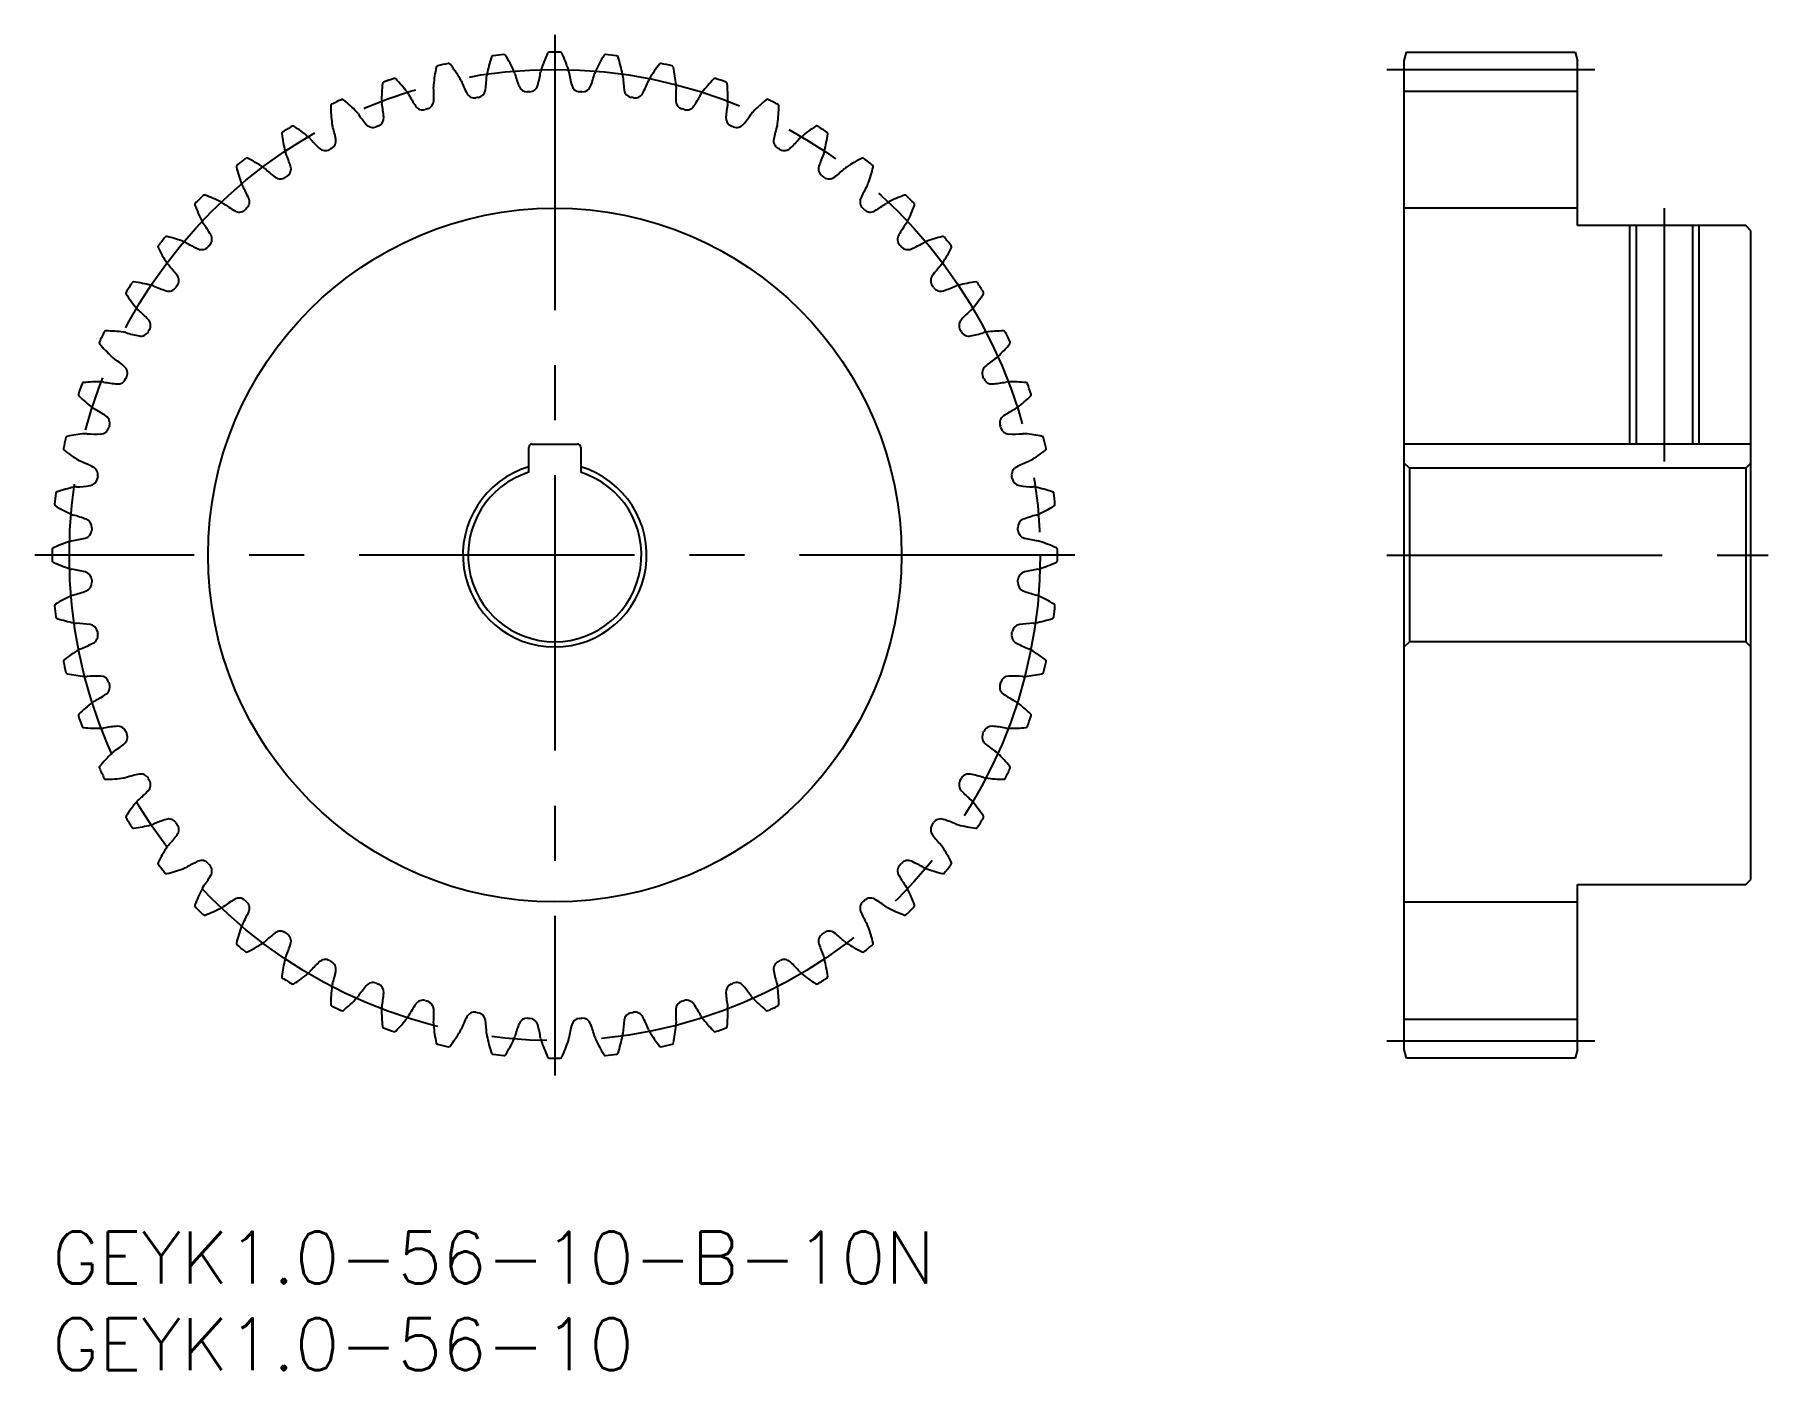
# Model space of a CAD drawing. Extents: x -1 to 99, y -8 to 69.
import ezdxf

# ---------------------------------------------------------------- set-up
doc = ezdxf.new("R2010")
doc.units = 0
doc.header["$LTSCALE"] = 0.5
doc.linetypes.add('CENTER', pattern=[50.8, 31.75, -6.35, 6.35, -6.35])
for name, color, linetype in [('MSM_CENTER', 1, 'CENTER'), ('MSM_CONTINUOUS', 7, 'CONTINUOUS'), ('MSM_NARROW', 5, 'CONTINUOUS'), ('MSM_PART_NUMBER', 7, 'CONTINUOUS')]:
    doc.layers.add(name, color=color, linetype=linetype)
doc.styles.get("Standard").update_dxf_attribs({"font": 'txt.shx', "height": 2, "bigfont": 'bigfont.shx'})

# ---------------------------------------------------------------- blocks, each defined once
blk = doc.blocks.new('*U3')
at = {"layer": 'MSM_PART_NUMBER'}
blk.add_text('GEYK1.0-56-10', height=3, dxfattribs=at).set_placement((0, -8))
blk = doc.blocks.new('*U4')
at = {"layer": 'MSM_PART_NUMBER'}
blk.add_text('GEYK1.0-56-10-B-10N', height=3, dxfattribs=at).set_placement((0, -3))

msp = doc.modelspace()

# ---------------------------------------------------------------- linework, layer by layer
at = {"layer": 'MSM_CENTER'}
for p, q in [((29, 69), (29, 9)), ((77, 67), (89, 67)), ((93, 59), (93, 44.4)), ((59, 39), (-1, 39)), ((77, 39), (99, 39)), ((77, 11), (89, 11))]:
    msp.add_line(p, q, dxfattribs=at)
msp.add_circle((29, 39), 28, dxfattribs=at)
at = {"layer": 'MSM_CONTINUOUS'}
for p, q in [((78.134, 68), (87.866, 68)), ((87.866, 68), (88, 67.5)), ((78, 67.5), (78.134, 68)), ((78, 10.5), (78, 67.5)), ((88, 58), (88, 67.5)), ((78, 65.75), (88, 65.75)), ((88, 59), (78, 59)), ((97.7, 58), (88, 58)), ((91.379, 58), (91.379, 45.4)), ((94.621, 58), (94.621, 45.4)), ((98, 57.7), (97.7, 58)), ((98, 20.3), (98, 57.7)), ((27.5, 43.77), (27.5, 45.2)), ((27.7, 45.4), (30.3, 45.4)), ((30.5, 45.2), (30.5, 43.77)), ((98, 45.4), (78, 45.4)), ((78.3, 44), (78, 44.3)), ((98, 44.3), (97.7, 44)), ((97.7, 44), (78.3, 44)), ((78.3, 44), (78.3, 34)), ((97.7, 44), (97.7, 34)), ((78.3, 34), (78, 33.7)), ((97.7, 34), (78.3, 34)), ((98, 33.7), (97.7, 34)), ((97.7, 20), (98, 20.3)), ((88, 10.5), (88, 20)), ((88, 20), (97.7, 20)), ((78, 19), (88, 19)), ((78, 12.25), (88, 12.25)), ((78.134, 10), (78, 10.5)), ((87.866, 10), (78.134, 10)), ((88, 10.5), (87.866, 10))]:
    msp.add_line(p, q, dxfattribs=at)
msp.add_circle((29, 39), 20, dxfattribs=at)
for centre, radius, start, end in [((31.296, 65.212), 9.333, 168.18515, 174.46429), ((22.258, 67.103), 0.1, 103.49025, 168.18512), ((29, 39), 29, 102.22431, 103.48998), ((22.881, 67.245), 0.1, 37.52914, 102.22431), ((15.558, 61.62), 9.333, 31.25, 37.52914), ((34.216, 64.79), 9.333, 161.75658, 168.03571), ((25.447, 67.681), 0.1, 97.06141, 161.75655), ((29, 39), 29, 95.79574, 97.06141), ((26.082, 67.752), 0.1, 31.10057, 95.79574), ((18.175, 62.983), 9.333, 24.82143, 31.10057), ((37.071, 64.044), 9.333, 155.32801, 161.60714), ((28.681, 67.898), 0.1, 90.63284, 155.32798), ((29, 39), 29, 89.36716, 90.63284), ((29.319, 67.898), 0.1, 24.67199, 89.36716), ((20.929, 64.044), 9.333, 18.39286, 24.67199), ((39.825, 62.983), 9.333, 148.89943, 155.17857), ((31.918, 67.752), 0.1, 84.20426, 148.89939), ((29, 39), 29, 82.93859, 84.20426), ((32.553, 67.681), 0.1, 18.24342, 82.93855), ((23.784, 64.79), 9.333, 11.96429, 18.24342), ((42.442, 61.62), 9.333, 142.47086, 148.75), ((35.119, 67.245), 0.1, 77.77569, 142.47082), ((29, 39), 29, 76.51002, 77.77569), ((35.742, 67.103), 0.1, 11.81485, 76.50998), ((26.704, 65.212), 9.333, 5.53571, 11.81485), ((28.347, 65.304), 9.333, 174.61372, 180.89286), ((19.154, 66.171), 0.1, 109.91882, 174.61369), ((29, 39), 29, 108.65288, 109.91855), ((19.757, 66.382), 0.1, 43.95771, 108.65288), ((13.11, 59.973), 9.333, 37.67857, 43.95771), ((22.83, 66.033), 0.828, 174.46429, 183.89674), ((22.83, 66.033), 0.828, 21.81755, 31.25), ((31.593, 69.551), 8.615, 201.87926, 207.10218), ((16.462, 66.98), 8.615, 352.18354, 357.40646), ((25.895, 66.554), 0.828, 168.03571, 177.46816), ((25.895, 66.554), 0.828, 15.38898, 24.82143), ((34.997, 69.068), 8.615, 195.45069, 200.6736), ((27.405, 66.203), 0.5, 200.6736, 273.35644), ((27.54, 66.211), 0.5, 273.07213, 345.75497), ((19.674, 68.208), 8.615, 345.75497, 350.97788), ((29, 66.728), 0.828, 161.60714, 171.03959), ((29, 66.728), 0.828, 8.96041, 18.39286), ((38.326, 68.208), 8.615, 189.02212, 194.24503), ((30.46, 66.211), 0.5, 194.24504, 266.92787), ((30.595, 66.203), 0.5, 266.64356, 339.32638), ((23.003, 69.068), 8.615, 339.3264, 344.54931), ((32.105, 66.554), 0.828, 155.17856, 164.61102), ((32.105, 66.554), 0.828, 2.53184, 11.96429), ((41.538, 66.98), 8.615, 182.59354, 187.81646), ((26.407, 69.551), 8.615, 332.89782, 338.12074), ((35.17, 66.033), 0.828, 148.74999, 158.18245), ((35.17, 66.033), 0.828, 356.10326, 5.53571), ((44.89, 59.973), 9.333, 136.04229, 142.32143), ((38.243, 66.382), 0.1, 71.34712, 136.04225), ((29, 39), 29, 70.08145, 71.34712), ((38.846, 66.171), 0.1, 5.38628, 70.08141), ((29.653, 65.304), 9.333, 359.10714, 5.38628), ((29, 39), 29, 115.08145, 116.34712), ((16.749, 65.175), 0.1, 50.38628, 115.08145), ((10.862, 58.062), 9.333, 44.10714, 50.38628), ((19.842, 65.172), 0.828, 180.89286, 190.32531), ((10.55, 63.488), 8.615, 5.04068, 10.2636), ((19.842, 65.172), 0.828, 28.24612, 37.67857), ((28.156, 69.649), 8.615, 208.30783, 213.53075), ((21.521, 65.204), 0.5, 285.92927, 358.61211), ((13.408, 65.4), 8.615, 358.61211, 3.83503), ((24.369, 65.854), 0.5, 207.10218, 279.78501), ((29, 39), 26.75, 99.5007, 99.78501), ((24.502, 65.876), 0.5, 279.5007, 352.18354), ((29, 39), 26.75, 93.07213, 93.35644), ((29, 39), 26.75, 86.64356, 86.92787), ((33.498, 65.876), 0.5, 187.81646, 260.4993), ((29, 39), 26.75, 80.21499, 80.4993), ((33.631, 65.854), 0.5, 260.21499, 332.89781), ((44.592, 65.4), 8.615, 176.16497, 181.38789), ((36.479, 65.204), 0.5, 181.38789, 254.07073), ((29.844, 69.649), 8.615, 326.46925, 331.69217), ((38.158, 65.172), 0.828, 142.32142, 151.75388), ((47.45, 63.488), 8.615, 169.7364, 174.95932), ((38.158, 65.172), 0.828, 349.67469, 359.10714), ((47.138, 58.062), 9.333, 129.61372, 135.89286), ((41.251, 65.175), 0.1, 64.91855, 129.61368), ((29, 39), 29, 63.65288, 64.91855), ((16.174, 64.898), 0.1, 116.34739, 181.04226), ((25.406, 65.066), 9.333, 181.04229, 187.32143), ((16.969, 63.982), 0.828, 34.67469, 44.10714), ((24.73, 69.362), 8.615, 214.7364, 219.95932), ((18.634, 64.202), 0.5, 292.35784, 5.04068), ((21.391, 65.166), 0.5, 213.53075, 286.21359), ((29, 39), 26.75, 105.92927, 106.21359), ((29, 39), 26.75, 73.78641, 74.07073), ((36.609, 65.166), 0.5, 253.78641, 326.46925), ((39.366, 64.202), 0.5, 174.95932, 247.64216), ((33.27, 69.362), 8.615, 320.04068, 325.2636), ((41.031, 63.982), 0.828, 135.89285, 145.32531), ((32.594, 65.066), 9.333, 352.67857, 358.95771), ((41.826, 64.898), 0.1, 358.95771, 63.65284), ((13.355, 63.299), 0.1, 122.77569, 187.47083), ((22.51, 64.5), 9.333, 187.47086, 193.75), ((29, 39), 29, 121.51002, 122.77569), ((13.895, 63.639), 0.1, 56.81485, 121.51002), ((8.842, 55.911), 9.333, 50.53571, 56.81485), ((14.248, 62.478), 0.828, 41.10326, 50.53571), ((21.357, 68.693), 8.615, 221.16497, 226.38789), ((16.969, 63.982), 0.828, 187.32143, 196.75388), ((7.925, 61.269), 8.615, 11.46925, 16.69217), ((18.509, 64.15), 0.5, 219.95932, 292.64216), ((29, 39), 26.75, 112.35784, 112.64216), ((29, 39), 26.75, 67.35784, 67.64216), ((39.491, 64.15), 0.5, 247.35784, 320.04068), ((50.075, 61.269), 8.615, 163.30783, 168.53075), ((41.031, 63.982), 0.828, 343.24612, 352.67857), ((36.643, 68.693), 8.615, 313.61211, 318.83503), ((43.752, 62.478), 0.828, 129.46427, 138.89674), ((49.158, 55.911), 9.333, 123.18515, 129.46428), ((44.105, 63.639), 0.1, 58.48998, 123.18511), ((29, 39), 29, 57.22431, 58.48998), ((35.49, 64.5), 9.333, 346.25, 352.52914), ((44.645, 63.299), 0.1, 352.52914, 57.22427), ((14.248, 62.478), 0.828, 193.75, 203.18245), ((5.564, 58.769), 8.615, 17.89782, 23.12074), ((15.76, 62.817), 0.5, 226.38789, 299.07073), ((29, 39), 26.75, 118.78641, 119.07073), ((15.878, 62.882), 0.5, 298.78641, 11.46923), ((42.122, 62.882), 0.5, 168.53075, 241.21359), ((29, 39), 26.75, 60.92927, 61.21359), ((42.24, 62.817), 0.5, 240.92927, 313.61211), ((52.436, 58.769), 8.615, 156.87926, 162.10218), ((43.752, 62.478), 0.828, 336.81755, 346.25), ((10.733, 61.395), 0.1, 129.20426, 193.8994), ((19.696, 63.613), 9.333, 193.89943, 200.17857), ((29, 39), 29, 127.93859, 129.20426), ((11.232, 61.793), 0.1, 63.24342, 127.93859), ((7.075, 53.548), 9.333, 56.96429, 63.24342), ((11.712, 60.679), 0.828, 47.53184, 56.96429), ((18.081, 67.65), 8.615, 227.59354, 232.81646), ((13.286, 61.263), 0.5, 305.21499, 17.89782), ((44.714, 61.263), 0.5, 162.10218, 234.78501), ((39.919, 67.65), 8.615, 307.18354, 312.40646), ((46.288, 60.679), 0.828, 123.03571, 132.46816), ((50.925, 53.548), 9.333, 116.75658, 123.03571), ((46.768, 61.793), 0.1, 52.06141, 116.75654), ((29, 39), 29, 50.79574, 52.06141), ((38.304, 63.613), 9.333, 339.82143, 346.10057), ((47.267, 61.395), 0.1, 346.10057, 50.7957), ((11.712, 60.679), 0.828, 200.17857, 209.61102), ((3.498, 56.021), 8.615, 24.3264, 29.54931), ((13.176, 61.185), 0.5, 232.81646, 305.4993), ((29, 39), 26.75, 125.21499, 125.4993), ((29, 39), 26.75, 54.5007, 54.78501), ((44.824, 61.185), 0.5, 234.5007, 307.18352), ((54.502, 56.021), 8.615, 150.45069, 155.6736), ((46.288, 60.679), 0.828, 330.38898, 339.82143), ((8.34, 59.208), 0.1, 135.63284, 200.32798), ((16.998, 62.416), 9.333, 200.32801, 206.60714), ((29, 39), 29, 134.36716, 135.63284), ((8.792, 59.66), 0.1, 69.67199, 134.36718), ((5.584, 51.002), 9.333, 63.39286, 69.67199), ((9.393, 58.607), 0.828, 53.96041, 63.39286), ((14.942, 66.248), 8.615, 234.02212, 239.24503), ((10.893, 59.364), 0.5, 311.64356, 24.3264), ((47.107, 59.364), 0.5, 155.6736, 228.35644), ((43.058, 66.248), 8.615, 300.75497, 305.97788), ((48.607, 58.607), 0.828, 116.60714, 126.03959), ((52.416, 51.002), 9.333, 110.32801, 116.60714), ((49.208, 59.66), 0.1, 45.63284, 110.32797), ((29, 39), 29, 44.36716, 45.63284), ((41.002, 62.416), 9.333, 333.39286, 339.67199), ((49.66, 59.208), 0.1, 339.67199, 44.36712), ((9.393, 58.607), 0.828, 206.60714, 216.03959), ((1.752, 53.058), 8.615, 30.75497, 35.97788), ((10.792, 59.274), 0.5, 239.24503, 311.92787), ((29, 39), 26.75, 131.64356, 131.92787), ((29, 39), 26.75, 48.07213, 48.35644), ((47.208, 59.274), 0.5, 228.07213, 300.75497), ((56.248, 53.058), 8.615, 144.02212, 149.24503), ((48.607, 58.607), 0.828, 323.96041, 333.39286), ((29, 39), 29, 140.79574, 142.06141), ((6.605, 57.267), 0.1, 76.10057, 140.79575), ((4.387, 48.304), 9.333, 69.82143, 76.10057), ((7.321, 56.288), 0.828, 60.38898, 69.82143), ((11.979, 64.502), 8.615, 240.45069, 245.6736), ((8.726, 57.208), 0.5, 318.07213, 30.75497), ((49.274, 57.208), 0.5, 149.24503, 221.92787), ((46.021, 64.502), 8.615, 294.3264, 299.54931), ((50.679, 56.288), 0.828, 110.17856, 119.61102), ((53.613, 48.304), 9.333, 103.89943, 110.17857), ((51.395, 57.267), 0.1, 39.20426, 103.89939), ((29, 39), 29, 37.93859, 39.20426), ((6.207, 56.768), 0.1, 142.06141, 206.75655), ((14.452, 60.925), 9.333, 206.75658, 213.03571), ((8.636, 57.107), 0.5, 245.6736, 318.35644), ((29, 39), 26.75, 138.07213, 138.35644), ((29, 39), 26.75, 41.64356, 41.92787), ((49.364, 57.107), 0.5, 221.64356, 294.32638), ((43.548, 60.925), 9.333, 326.96429, 333.24342), ((51.793, 56.768), 0.1, 333.24342, 37.93855), ((7.321, 56.288), 0.828, 213.03571, 222.46816), ((0.35, 49.919), 8.615, 37.18354, 42.40646), ((6.815, 54.824), 0.5, 324.5007, 37.18354), ((51.185, 54.824), 0.5, 142.81646, 215.4993), ((57.65, 49.919), 8.615, 137.59354, 142.81646), ((50.679, 56.288), 0.828, 317.53184, 326.96429), ((4.361, 54.105), 0.1, 148.48998, 213.18512), ((29, 39), 29, 147.22431, 148.48998), ((12.089, 59.158), 9.333, 213.18515, 219.46429), ((4.701, 54.645), 0.1, 82.52914, 147.22432), ((3.5, 45.49), 9.333, 76.25, 82.52914), ((5.522, 53.752), 0.828, 66.81755, 76.25), ((9.231, 62.436), 8.615, 246.87926, 252.10218), ((6.737, 54.714), 0.5, 252.10218, 324.78501), ((29, 39), 26.75, 144.5007, 144.78501), ((29, 39), 26.75, 35.21499, 35.4993), ((51.263, 54.714), 0.5, 215.21499, 287.89782), ((48.769, 62.436), 8.615, 287.89782, 293.12074), ((52.478, 53.752), 0.828, 103.75, 113.18245), ((54.5, 45.49), 9.333, 97.47086, 103.75), ((45.911, 59.158), 9.333, 320.53571, 326.81485), ((53.299, 54.645), 0.1, 32.77569, 97.47082), ((29, 39), 29, 31.51002, 32.77569), ((53.639, 54.105), 0.1, 326.81485, 31.50998), ((5.522, 53.752), 0.828, 219.46429, 228.89674), ((-0.693, 46.643), 8.615, 43.61211, 48.83503), ((58.693, 46.643), 8.615, 131.16497, 136.38789), ((52.478, 53.752), 0.828, 311.10326, 320.53571), ((5.183, 52.24), 0.5, 330.92927, 43.61211), ((52.817, 52.24), 0.5, 136.38789, 209.07073), ((2.825, 51.251), 0.1, 154.91855, 219.61369), ((29, 39), 29, 153.65288, 154.91855), ((9.938, 57.138), 9.333, 219.61372, 225.89286), ((3.102, 51.826), 0.1, 88.95771, 153.65287), ((2.934, 42.594), 9.333, 82.67857, 88.95771), ((4.018, 51.031), 0.828, 73.24612, 82.67857), ((6.731, 60.075), 8.615, 253.30783, 258.53075), ((5.118, 52.122), 0.5, 258.53075, 331.21359), ((29, 39), 26.75, 150.92927, 151.21359), ((29, 39), 26.75, 28.78641, 29.07073), ((52.882, 52.122), 0.5, 208.78641, 281.46925), ((51.269, 60.075), 8.615, 281.46925, 286.69217), ((53.982, 51.031), 0.828, 97.32143, 106.75388), ((55.066, 42.594), 9.333, 91.04229, 97.32143), ((48.062, 57.138), 9.333, 314.10714, 320.38628), ((54.898, 51.826), 0.1, 26.34712, 91.04225), ((29, 39), 29, 25.08145, 26.34712), ((55.175, 51.251), 0.1, 320.38628, 25.08141), ((4.018, 51.031), 0.828, 225.89286, 235.32531), ((-1.362, 43.27), 8.615, 50.04068, 55.2636), ((59.362, 43.27), 8.615, 124.7364, 129.95932), ((53.982, 51.031), 0.828, 304.67469, 314.10714), ((3.798, 49.366), 0.5, 264.95932, 337.64216), ((3.85, 49.491), 0.5, 337.35784, 50.04068), ((29, 39), 26.75, 157.35784, 157.64216), ((54.15, 49.491), 0.5, 129.95932, 202.64216), ((29, 39), 26.75, 22.35784, 22.64216), ((54.202, 49.366), 0.5, 202.35784, 275.04068), ((1.618, 48.243), 0.1, 161.34712, 226.04226), ((29, 39), 29, 160.08145, 161.34712), ((8.027, 54.89), 9.333, 226.04229, 232.32143), ((1.829, 48.846), 0.1, 95.38628, 160.08146), ((2.696, 39.653), 9.333, 89.10714, 95.38628), ((2.828, 48.158), 0.828, 79.67469, 89.10714), ((4.512, 57.45), 8.615, 259.7364, 264.95932), ((53.488, 57.45), 8.615, 275.04068, 280.2636), ((55.172, 48.158), 0.828, 90.89286, 100.32531), ((55.304, 39.653), 9.333, 84.61372, 90.89286), ((49.973, 54.89), 9.333, 307.67857, 313.95771), ((56.171, 48.846), 0.1, 19.91855, 84.61368), ((29, 39), 29, 18.65288, 19.91855), ((56.382, 48.243), 0.1, 313.95771, 18.65284), ((2.828, 48.158), 0.828, 232.32143, 241.75388), ((-1.649, 39.844), 8.615, 56.46925, 61.69217), ((2.834, 46.609), 0.5, 343.78641, 56.46925), ((55.166, 46.609), 0.5, 123.53075, 196.21359), ((59.649, 39.844), 8.615, 118.30783, 123.53075), ((55.172, 48.158), 0.828, 298.24612, 307.67857), ((2.796, 46.479), 0.5, 271.38789, 344.07073), ((29, 39), 26.75, 163.78641, 164.07073), ((29, 39), 26.75, 15.92927, 16.21359), ((55.204, 46.479), 0.5, 195.92927, 268.61209), ((0.755, 45.119), 0.1, 167.77597, 232.47083), ((29, 39), 29, 166.51002, 167.77569), ((6.38, 52.442), 9.333, 232.47086, 238.75), ((0.897, 45.742), 0.1, 101.81485, 166.51004), ((2.788, 36.704), 9.333, 95.53571, 101.81485), ((1.967, 45.17), 0.828, 86.10326, 95.53571), ((2.6, 54.592), 8.615, 266.16497, 271.38789), ((27.7, 45.2), 0.2, 90, 180), ((30.3, 45.2), 0.2, 0, 90), ((55.4, 54.592), 8.615, 268.61211, 273.83503), ((56.033, 45.17), 0.828, 84.46429, 93.89674), ((55.212, 36.704), 9.333, 78.18515, 84.46429), ((51.62, 52.442), 9.333, 301.25, 307.52914), ((57.103, 45.742), 0.1, 13.48998, 78.18511), ((29, 39), 29, 12.22431, 13.48998), ((57.245, 45.119), 0.1, 307.52914, 12.22427), ((1.967, 45.17), 0.828, 238.75, 248.18245), ((-1.551, 36.407), 8.615, 62.89782, 68.12074), ((2.146, 43.631), 0.5, 350.21499, 62.89782), ((29, 39), 5.3, 106.44046, 73.55954), ((55.854, 43.631), 0.5, 117.10218, 189.78501), ((59.551, 36.407), 8.615, 111.87926, 117.10218), ((56.033, 45.17), 0.828, 291.81755, 301.25), ((1.02, 51.538), 8.615, 272.59354, 277.81646), ((2.124, 43.498), 0.5, 277.81646, 350.4993), ((29, 39), 26.75, 170.21499, 170.4993), ((29, 39), 5, 107.4576, 72.5424), ((29, 39), 26.75, 9.5007, 9.78501), ((55.876, 43.498), 0.5, 189.5007, 262.18352), ((56.98, 51.538), 8.615, 262.18354, 267.40646), ((29, 39), 29, 172.93859, 174.20426), ((0.319, 42.553), 0.1, 108.24342, 172.93861), ((3.21, 33.784), 9.333, 101.96429, 108.24342), ((1.446, 42.105), 0.828, 92.53184, 101.96429), ((56.554, 42.105), 0.828, 78.03571, 87.46816), ((54.79, 33.784), 9.333, 71.75658, 78.03571), ((57.681, 42.553), 0.1, 7.06141, 71.75654), ((29, 39), 29, 5.79574, 7.06141), ((0.248, 41.918), 0.1, 174.20454, 238.8994), ((5.017, 49.825), 9.333, 238.89943, 245.17857), ((1.446, 42.105), 0.828, 245.17857, 254.61102), ((-1.068, 33.003), 8.615, 69.3264, 74.54931), ((1.797, 40.595), 0.5, 356.64356, 69.3264), ((56.203, 40.595), 0.5, 110.6736, 183.35644), ((59.068, 33.003), 8.615, 105.45069, 110.6736), ((56.554, 42.105), 0.828, 285.38898, 294.82143), ((52.983, 49.825), 9.333, 294.82143, 301.10057), ((57.752, 41.918), 0.1, 301.10057, 5.7957), ((1.789, 40.46), 0.5, 284.24503, 356.92787), ((29, 39), 26.75, 176.64356, 176.92787), ((29, 39), 26.75, 3.07213, 3.35644), ((56.211, 40.46), 0.5, 183.07213, 255.75497), ((29, 39), 29, 179.36716, 180.63283), ((0.102, 39.319), 0.1, 114.67199, 179.36719), ((3.956, 30.929), 9.333, 108.39286, 114.67199), ((1.272, 39), 0.828, 98.96041, 108.39286), ((-0.208, 48.326), 8.615, 279.02212, 284.24503), ((58.208, 48.326), 8.615, 255.75497, 260.97788), ((56.728, 39), 0.828, 71.60713, 81.03959), ((54.044, 30.929), 9.333, 65.32801, 71.60714), ((57.898, 39.319), 0.1, 0.63284, 65.32797), ((29, 39), 29, 359.36716, 0.63284), ((0.102, 38.681), 0.1, 180.63256, 245.32797), ((3.956, 47.071), 9.333, 245.32801, 251.60714), ((1.272, 39), 0.828, 251.60714, 261.03959), ((-0.208, 29.674), 8.615, 75.75497, 80.97788), ((1.789, 37.54), 0.5, 3.07213, 75.75497), ((56.211, 37.54), 0.5, 104.24503, 176.92787), ((58.208, 29.674), 8.615, 99.02212, 104.24503), ((56.728, 39), 0.828, 278.96041, 288.39286), ((54.044, 47.071), 9.333, 288.39286, 294.67199), ((57.898, 38.681), 0.1, 294.67199, 359.36712), ((1.797, 37.405), 0.5, 290.6736, 3.35644), ((29, 39), 26.75, 183.07213, 183.35644), ((56.203, 37.405), 0.5, 176.64356, 249.32638), ((29, 39), 26.75, 356.64356, 356.92787), ((0.248, 36.082), 0.1, 121.10057, 185.79576), ((29, 39), 29, 185.79574, 187.06141), ((5.017, 28.175), 9.333, 114.82143, 121.10057), ((1.446, 35.895), 0.828, 105.38898, 114.82143), ((-1.068, 44.997), 8.615, 285.45069, 290.6736), ((59.068, 44.997), 8.615, 249.3264, 254.54931), ((56.554, 35.895), 0.828, 65.17856, 74.61102), ((52.983, 28.175), 9.333, 58.89943, 65.17857), ((29, 39), 29, 352.93859, 354.20426), ((57.752, 36.082), 0.1, 354.20426, 58.89939), ((0.319, 35.447), 0.1, 187.06141, 251.75654), ((3.21, 44.216), 9.333, 251.75658, 258.03571), ((1.446, 35.895), 0.828, 258.03571, 267.46816), ((1.02, 26.462), 8.615, 82.18354, 87.40646), ((56.98, 26.462), 8.615, 92.59354, 97.81646), ((56.554, 35.895), 0.828, 272.53184, 281.96429), ((54.79, 44.216), 9.333, 281.96429, 288.24342), ((57.681, 35.447), 0.1, 288.24342, 352.93856), ((2.124, 34.502), 0.5, 9.5007, 82.18354), ((2.146, 34.369), 0.5, 297.10218, 9.78501), ((29, 39), 26.75, 189.5007, 189.78501), ((55.854, 34.369), 0.5, 170.21499, 242.89782), ((29, 39), 26.75, 350.21499, 350.4993), ((55.876, 34.502), 0.5, 97.81646, 170.4993), ((6.38, 25.558), 9.333, 121.25, 127.52914), ((1.967, 32.83), 0.828, 111.81755, 121.25), ((-1.551, 41.593), 8.615, 291.87926, 297.10218), ((59.551, 41.593), 8.615, 242.89782, 248.12074), ((56.033, 32.83), 0.828, 58.75, 68.18245), ((51.62, 25.558), 9.333, 52.47086, 58.75), ((0.755, 32.881), 0.1, 127.52914, 192.22433), ((29, 39), 29, 192.22431, 193.48998), ((0.897, 32.258), 0.1, 193.48998, 258.18511), ((2.788, 41.296), 9.333, 258.18515, 264.46429), ((1.967, 32.83), 0.828, 264.46429, 273.89674), ((2.6, 23.408), 8.615, 88.61211, 93.83503), ((2.796, 31.521), 0.5, 15.92927, 88.61211), ((55.204, 31.521), 0.5, 91.38789, 164.07073), ((55.4, 23.408), 8.615, 86.16497, 91.38789), ((56.033, 32.83), 0.828, 266.10326, 275.53571), ((55.212, 41.296), 9.333, 275.53571, 281.81485), ((57.103, 32.258), 0.1, 281.81485, 346.50999), ((29, 39), 29, 346.51002, 347.77569), ((57.245, 32.881), 0.1, 347.77569, 52.47082), ((2.834, 31.391), 0.5, 303.53075, 16.21359), ((29, 39), 26.75, 195.92927, 196.21359), ((55.166, 31.391), 0.5, 163.78641, 236.46925), ((29, 39), 26.75, 343.78641, 344.07073), ((8.027, 23.11), 9.333, 127.67857, 133.95771), ((2.828, 29.842), 0.828, 118.24612, 127.67857), ((-1.649, 38.156), 8.615, 298.30783, 303.53075), ((59.649, 38.156), 8.615, 236.46925, 241.69217), ((55.172, 29.842), 0.828, 52.32143, 61.75388), ((49.973, 23.11), 9.333, 46.04229, 52.32143), ((1.618, 29.757), 0.1, 133.95771, 198.6529), ((29, 39), 29, 198.65288, 199.91855), ((1.829, 29.154), 0.1, 199.91855, 264.61369), ((2.696, 38.347), 9.333, 264.61372, 270.89286), ((2.828, 29.842), 0.828, 270.89286, 280.32531), ((4.512, 20.55), 8.615, 95.04068, 100.2636), ((3.798, 28.634), 0.5, 22.35784, 95.04068), ((54.202, 28.634), 0.5, 84.95932, 157.64216), ((53.488, 20.55), 8.615, 79.7364, 84.95932), ((55.172, 29.842), 0.828, 259.67469, 269.10714), ((55.304, 38.347), 9.333, 269.10714, 275.38628), ((56.171, 29.154), 0.1, 275.38628, 340.08141), ((29, 39), 29, 340.08145, 341.34712), ((56.382, 29.757), 0.1, 341.34712, 46.04225), ((-1.362, 34.73), 8.615, 304.7364, 309.95932), ((3.85, 28.509), 0.5, 309.95932, 22.64216), ((29, 39), 26.75, 202.35784, 202.64216), ((54.15, 28.509), 0.5, 157.35784, 230.04066), ((29, 39), 26.75, 337.35784, 337.64216), ((59.362, 34.73), 8.615, 230.04068, 235.2636), ((9.938, 20.862), 9.333, 134.10714, 140.38628), ((4.018, 26.969), 0.828, 124.67469, 134.10714), ((53.982, 26.969), 0.828, 45.89286, 55.32531), ((48.062, 20.862), 9.333, 39.61372, 45.89286), ((2.825, 26.749), 0.1, 140.38628, 205.08143), ((29, 39), 29, 205.08145, 206.34712), ((3.102, 26.174), 0.1, 206.34712, 271.04226), ((2.934, 35.406), 9.333, 271.04229, 277.32143), ((4.018, 26.969), 0.828, 277.32143, 286.75388), ((6.731, 17.925), 8.615, 101.46925, 106.69217), ((5.118, 25.878), 0.5, 28.78641, 101.46925), ((5.183, 25.76), 0.5, 316.38789, 29.07073), ((29, 39), 26.75, 208.78641, 209.07073), ((52.817, 25.76), 0.5, 150.92927, 223.61211), ((29, 39), 26.75, 330.92927, 331.21359), ((52.882, 25.878), 0.5, 78.53075, 151.21359), ((51.269, 17.925), 8.615, 73.30783, 78.53075), ((53.982, 26.969), 0.828, 253.24612, 262.67857), ((55.066, 35.406), 9.333, 262.67857, 268.95771), ((54.898, 26.174), 0.1, 268.95771, 333.65284), ((29, 39), 29, 333.65288, 334.91855), ((55.175, 26.749), 0.1, 334.91855, 39.61368), ((-0.693, 31.357), 8.615, 311.16497, 316.38789), ((58.693, 31.357), 8.615, 223.61211, 228.83503), ((12.089, 18.842), 9.333, 140.53571, 146.81485), ((5.522, 24.248), 0.828, 131.10326, 140.53571), ((52.478, 24.248), 0.828, 39.46429, 48.89674), ((45.911, 18.842), 9.333, 33.18515, 39.46429), ((4.361, 23.895), 0.1, 146.81485, 211.51005), ((29, 39), 29, 211.51002, 212.77569), ((4.701, 23.355), 0.1, 212.77569, 277.47083), ((3.5, 32.51), 9.333, 277.47086, 283.75), ((5.522, 24.248), 0.828, 283.75, 293.18245), ((9.231, 15.564), 8.615, 107.89782, 113.12074), ((6.737, 23.286), 0.5, 35.21499, 107.89782), ((29, 39), 26.75, 215.21499, 215.4993), ((6.815, 23.176), 0.5, 322.81646, 35.4993), ((51.185, 23.176), 0.5, 144.5007, 217.18354), ((29, 39), 26.75, 324.5007, 324.78501), ((51.263, 23.286), 0.5, 72.10218, 144.78501), ((48.769, 15.564), 8.615, 66.87926, 72.10218), ((52.478, 24.248), 0.828, 246.81755, 256.25), ((54.5, 32.51), 9.333, 256.25, 262.52914), ((53.299, 23.355), 0.1, 262.52914, 327.22427), ((29, 39), 29, 327.22431, 328.48998), ((53.639, 23.895), 0.1, 328.48998, 33.18511), ((14.452, 17.075), 9.333, 146.96429, 153.24342), ((7.321, 21.712), 0.828, 137.53184, 146.96429), ((0.35, 28.081), 8.615, 317.59354, 322.81646), ((57.65, 28.081), 8.615, 217.18354, 222.40646), ((50.679, 21.712), 0.828, 33.03571, 42.46816), ((43.548, 17.075), 9.333, 26.75658, 33.03571), ((6.207, 21.232), 0.1, 153.24342, 217.93862), ((29, 39), 29, 217.93859, 219.20426), ((11.979, 13.498), 8.615, 114.3264, 119.54931), ((8.636, 20.893), 0.5, 41.64356, 114.32638), ((29, 39), 26.75, 221.64356, 221.92787), ((8.726, 20.792), 0.5, 329.24503, 41.92787), ((49.274, 20.792), 0.5, 138.07213, 210.75495), ((29, 39), 26.75, 318.07213, 318.35644), ((49.364, 20.893), 0.5, 65.6736, 138.35644), ((46.021, 13.498), 8.615, 60.45069, 65.6736), ((29, 39), 29, 320.79574, 322.06141), ((51.793, 21.232), 0.1, 322.06141, 26.75654), ((6.605, 20.733), 0.1, 219.20426, 283.8994), ((4.387, 29.696), 9.333, 283.89943, 290.17857), ((7.321, 21.712), 0.828, 290.17857, 299.61102), ((1.752, 24.942), 8.615, 324.02212, 329.24503), ((56.248, 24.942), 8.615, 210.75497, 215.97788), ((50.679, 21.712), 0.828, 240.38898, 249.82143), ((53.613, 29.696), 9.333, 249.82143, 256.10057), ((51.395, 20.733), 0.1, 256.10057, 320.7957), ((16.998, 15.584), 9.333, 153.39286, 159.67199), ((9.393, 19.393), 0.828, 143.96041, 153.39286), ((14.942, 11.752), 8.615, 120.75497, 125.97788), ((10.792, 18.726), 0.5, 48.07213, 120.75495), ((29, 39), 26.75, 228.07213, 228.35644), ((10.893, 18.636), 0.5, 335.6736, 48.35644), ((47.107, 18.636), 0.5, 131.64356, 204.32638), ((29, 39), 26.75, 311.64356, 311.92787), ((47.208, 18.726), 0.5, 59.24503, 131.92787), ((43.058, 11.752), 8.615, 54.02212, 59.24503), ((48.607, 19.393), 0.828, 26.60714, 36.03959), ((41.002, 15.584), 9.333, 20.32801, 26.60714), ((8.34, 18.792), 0.1, 159.67199, 224.36719), ((29, 39), 29, 224.36716, 225.63284), ((8.792, 18.34), 0.1, 225.63284, 290.32797), ((5.584, 26.998), 9.333, 290.32801, 296.60714), ((9.393, 19.393), 0.828, 296.60714, 306.03959), ((3.498, 21.979), 8.615, 330.45069, 335.6736), ((54.502, 21.979), 8.615, 204.3264, 209.54931), ((48.607, 19.393), 0.828, 233.96041, 243.39286), ((52.416, 26.998), 9.333, 243.39286, 249.67199), ((49.208, 18.34), 0.1, 249.67199, 314.36714), ((29, 39), 29, 314.36716, 315.63284), ((49.66, 18.792), 0.1, 315.63284, 20.32797), ((19.696, 14.387), 9.333, 159.82143, 166.10057), ((11.712, 17.321), 0.828, 150.38898, 159.82143), ((18.081, 10.35), 8.615, 127.18354, 132.40646), ((13.176, 16.815), 0.5, 54.5007, 127.18354), ((29, 39), 26.75, 234.5007, 234.78501), ((13.286, 16.737), 0.5, 342.10218, 54.78501), ((44.714, 16.737), 0.5, 125.21499, 197.89782), ((29, 39), 26.75, 305.21499, 305.4993), ((44.824, 16.815), 0.5, 52.81646, 125.4993), ((39.919, 10.35), 8.615, 47.59354, 52.81646), ((46.288, 17.321), 0.828, 20.17857, 29.61102), ((38.304, 14.387), 9.333, 13.89943, 20.17857), ((10.733, 16.605), 0.1, 166.10057, 230.79576), ((29, 39), 29, 230.79574, 232.06141), ((11.232, 16.207), 0.1, 232.06141, 296.75655), ((7.075, 24.452), 9.333, 296.75658, 303.03571), ((11.712, 17.321), 0.828, 303.03571, 312.46816), ((5.564, 19.231), 8.615, 336.87926, 342.10218), ((52.436, 19.231), 8.615, 197.89782, 203.12074), ((46.288, 17.321), 0.828, 227.53184, 236.96429), ((50.925, 24.452), 9.333, 236.96429, 243.24342), ((46.768, 16.207), 0.1, 243.24342, 307.93856), ((29, 39), 29, 307.93859, 309.20426), ((47.267, 16.605), 0.1, 309.20426, 13.8994), ((22.51, 13.5), 9.333, 166.25, 172.52914), ((14.248, 15.522), 0.828, 156.81755, 166.25), ((21.357, 9.307), 8.615, 133.61211, 138.83503), ((15.76, 15.183), 0.5, 60.92927, 133.61211), ((29, 39), 26.75, 240.92927, 241.21359), ((15.878, 15.118), 0.5, 348.53075, 61.21359), ((7.925, 16.731), 8.615, 343.30783, 348.53075), ((42.122, 15.118), 0.5, 118.78641, 191.46925), ((50.075, 16.731), 8.615, 191.46925, 196.69217), ((29, 39), 26.75, 298.78641, 299.07073), ((42.24, 15.183), 0.5, 46.38789, 119.07073), ((36.643, 9.307), 8.615, 41.16497, 46.38789), ((43.752, 15.522), 0.828, 13.75, 23.18245), ((35.49, 13.5), 9.333, 7.47086, 13.75), ((13.355, 14.701), 0.1, 172.52914, 237.22428), ((29, 39), 29, 237.22431, 238.48998), ((13.895, 14.361), 0.1, 238.48998, 303.18511), ((8.842, 22.089), 9.333, 303.18515, 309.46429), ((14.248, 15.522), 0.828, 309.46429, 318.89674), ((25.406, 12.934), 9.333, 172.67857, 178.95771), ((16.969, 14.018), 0.828, 163.24612, 172.67857), ((24.73, 8.638), 8.615, 140.04068, 145.2636), ((18.509, 13.85), 0.5, 67.35784, 140.04068), ((29, 39), 26.75, 247.35784, 247.64216), ((18.634, 13.798), 0.5, 354.95932, 67.64216), ((39.366, 13.798), 0.5, 112.35784, 185.04068), ((29, 39), 26.75, 292.35784, 292.64216), ((39.491, 13.85), 0.5, 39.95932, 112.64216), ((33.27, 8.638), 8.615, 34.7364, 39.95932), ((41.031, 14.018), 0.828, 7.32143, 16.75388), ((32.594, 12.934), 9.333, 1.04229, 7.32143), ((43.752, 15.522), 0.828, 221.10326, 230.53571), ((49.158, 22.089), 9.333, 230.53571, 236.81485), ((44.105, 14.361), 0.1, 236.81485, 301.50999), ((29, 39), 29, 301.51002, 302.77569), ((44.645, 14.701), 0.1, 302.77569, 7.47083), ((16.174, 13.102), 0.1, 178.95771, 243.65285), ((29, 39), 29, 243.65288, 244.91855), ((10.862, 19.938), 9.333, 309.61372, 315.89286), ((16.969, 14.018), 0.828, 315.89286, 325.32531), ((10.55, 14.512), 8.615, 349.7364, 354.95932), ((28.156, 8.351), 8.615, 146.46925, 151.69217), ((21.391, 12.834), 0.5, 73.78641, 146.46925), ((29, 39), 26.75, 253.78641, 254.07073), ((21.521, 12.796), 0.5, 1.38789, 74.07073), ((36.479, 12.796), 0.5, 105.92927, 178.61209), ((29, 39), 26.75, 285.92927, 286.21359), ((36.609, 12.834), 0.5, 33.53075, 106.21359), ((29.844, 8.351), 8.615, 28.30783, 33.53075), ((47.45, 14.512), 8.615, 185.04068, 190.2636), ((41.031, 14.018), 0.828, 214.67469, 224.10714), ((47.138, 19.938), 9.333, 224.10714, 230.38628), ((29, 39), 29, 295.08145, 296.34712), ((41.826, 13.102), 0.1, 296.34712, 1.04225), ((16.749, 12.825), 0.1, 244.91855, 309.61368), ((28.347, 12.696), 9.333, 179.10714, 185.38628), ((19.842, 12.828), 0.828, 169.67469, 179.10714), ((13.11, 18.027), 9.333, 316.04229, 322.32143), ((19.842, 12.828), 0.828, 322.32143, 331.75388), ((22.83, 11.967), 0.828, 176.10326, 185.53571), ((13.408, 12.6), 8.615, 356.16497, 1.38789), ((31.593, 8.449), 8.615, 152.89782, 158.12074), ((24.369, 12.146), 0.5, 80.21499, 152.89782), ((29, 39), 26.75, 260.21499, 260.4993), ((24.502, 12.124), 0.5, 7.81646, 80.4993), ((16.462, 11.02), 8.615, 2.59354, 7.81646), ((27.405, 11.797), 0.5, 86.64356, 159.32638), ((29, 39), 26.75, 266.64356, 266.92787), ((27.54, 11.789), 0.5, 14.24503, 86.92787), ((30.46, 11.789), 0.5, 93.07213, 165.75495), ((29, 39), 26.75, 273.07213, 273.35644), ((30.595, 11.797), 0.5, 20.6736, 93.35644), ((41.538, 11.02), 8.615, 172.18354, 177.40646), ((33.498, 12.124), 0.5, 99.5007, 172.18354), ((29, 39), 26.75, 279.5007, 279.78501), ((33.631, 12.146), 0.5, 27.10218, 99.78501), ((26.407, 8.449), 8.615, 21.87926, 27.10218), ((44.592, 12.6), 8.615, 178.61211, 183.83503), ((35.17, 11.967), 0.828, 354.46429, 3.89674), ((38.158, 12.828), 0.828, 208.24612, 217.67857), ((44.89, 18.027), 9.333, 217.67857, 223.95771), ((29.653, 12.696), 9.333, 354.61372, 0.89286), ((38.158, 12.828), 0.828, 0.89286, 10.32531), ((41.251, 12.825), 0.1, 230.38628, 295.08142), ((19.154, 11.829), 0.1, 185.38628, 250.08142), ((29, 39), 29, 250.08145, 251.34712), ((19.757, 11.618), 0.1, 251.34712, 316.04225), ((31.296, 12.788), 9.333, 185.53571, 191.81485), ((15.558, 16.38), 9.333, 322.47086, 328.75), ((22.83, 11.967), 0.828, 328.75, 338.18245), ((25.895, 11.446), 0.828, 182.53184, 191.96429), ((34.216, 13.21), 9.333, 191.96429, 198.24342), ((18.175, 15.017), 9.333, 328.89943, 335.17857), ((25.895, 11.446), 0.828, 335.17857, 344.61102), ((34.997, 8.932), 8.615, 159.3264, 164.54931), ((19.674, 9.792), 8.615, 9.02212, 14.24503), ((29, 11.272), 0.828, 188.96041, 198.39286), ((37.071, 13.956), 9.333, 198.39286, 204.67199), ((20.929, 13.956), 9.333, 335.32801, 341.60714), ((29, 11.272), 0.828, 341.60714, 351.03959), ((38.326, 9.792), 8.615, 165.75497, 170.97788), ((23.003, 8.932), 8.615, 15.45069, 20.6736), ((32.105, 11.446), 0.828, 195.38898, 204.82143), ((39.825, 15.017), 9.333, 204.82143, 211.10057), ((23.784, 13.21), 9.333, 341.75658, 348.03571), ((32.105, 11.446), 0.828, 348.03571, 357.46816), ((35.17, 11.967), 0.828, 201.81755, 211.25), ((42.442, 16.38), 9.333, 211.25, 217.52914), ((26.704, 12.788), 9.333, 348.18515, 354.46429), ((38.243, 11.618), 0.1, 223.95771, 288.65285), ((29, 39), 29, 288.65288, 289.91855), ((38.846, 11.829), 0.1, 289.91855, 354.61368), ((22.258, 10.897), 0.1, 191.81485, 256.50999), ((29, 39), 29, 256.51002, 257.77569), ((22.881, 10.755), 0.1, 257.77569, 322.47083), ((25.447, 10.319), 0.1, 198.24342, 262.93856), ((29, 39), 29, 262.93859, 264.20426), ((26.082, 10.248), 0.1, 264.20426, 328.8994), ((28.681, 10.102), 0.1, 204.67199, 269.36713), ((29, 39), 29, 269.36716, 270.63284), ((29.319, 10.102), 0.1, 270.63284, 335.32797), ((31.918, 10.248), 0.1, 211.10057, 275.7957), ((29, 39), 29, 275.79574, 277.06141), ((32.553, 10.319), 0.1, 277.06141, 341.75654), ((35.119, 10.755), 0.1, 217.52914, 282.22428), ((29, 39), 29, 282.22431, 283.48998), ((35.742, 10.897), 0.1, 283.48998, 348.18511)]:
    msp.add_arc(centre, radius, start, end, dxfattribs=at)
at = {"layer": 'MSM_NARROW'}
for p, q in [((91, 58), (91, 45.4)), ((95, 58), (95, 45.4))]:
    msp.add_line(p, q, dxfattribs=at)

# ---------------------------------------------------------------- block references
at = {"layer": 'MSM_CONTINUOUS'}
for name in ['*U4', '*U3']:
    msp.add_blockref(name, (0, 0), dxfattribs=at)

doc.saveas('drawing.dxf')
